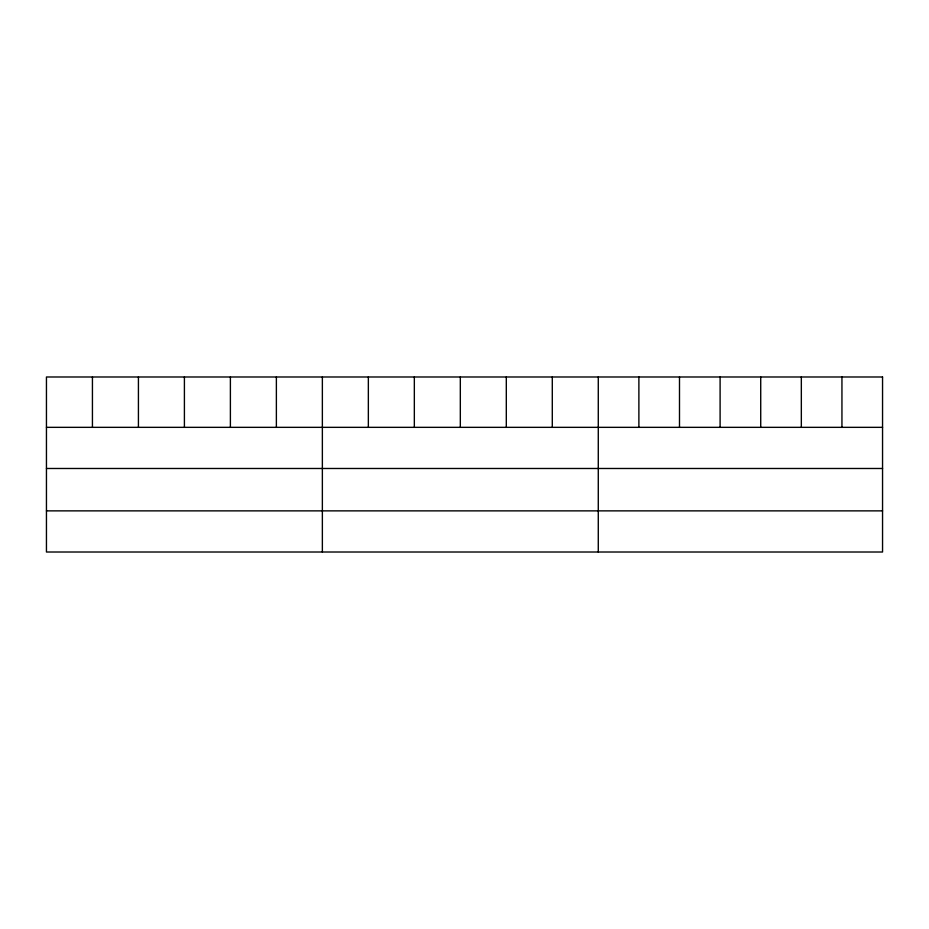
<?xml version="1.0" encoding="UTF-8"?>
<svg xmlns="http://www.w3.org/2000/svg" width="929" height="929" viewBox="0 0 929 929"><rect width="100%" height="100%" fill="white"/><g stroke="black" fill="none" stroke-linecap="round" stroke-linejoin="round"><path stroke-width="1.39" d="M46.45 427.34L882.55 427.34M46.45 468.483L882.55 468.483M46.45 510.869L882.55 510.869M841.941 376.988L841.941 427.34M801.332 376.988L801.332 427.34M760.723 376.988L760.723 427.34M720.103 376.988L720.103 427.34M679.494 376.988L679.494 427.34M638.885 376.988L638.885 427.34M598.276 376.988L598.276 552.012M552.29 376.988L552.29 427.34M506.305 376.988L506.305 427.34M460.319 376.988L460.319 427.34M414.334 376.988L414.334 427.34M368.348 376.988L368.348 427.34M322.363 376.988L322.363 552.012M276.377 376.988L276.377 427.34M230.392 376.988L230.392 427.34M184.406 376.988L184.406 427.34M138.421 376.988L138.421 427.34M92.435 376.988L92.435 427.34M882.55 376.988L46.45 376.988L46.45 552.012L882.55 552.012L882.55 376.988"/></g></svg>
